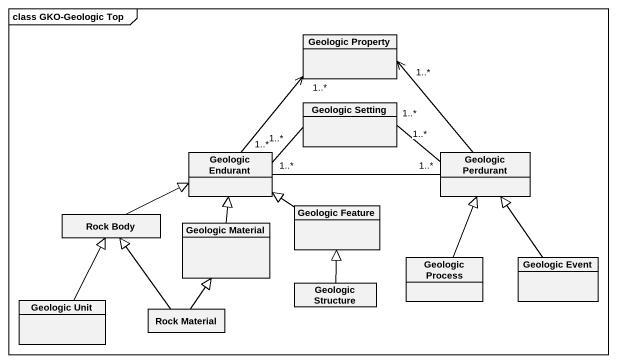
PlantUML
@startuml
mainframe class GKO-Geologic Top
hide circle
hide empty members
class "Geologic Property" as Geologic_Property
class "Geologic Setting" as Geologic_Setting
class "Geologic Endurant" as Geologic_Endurant
class "Geologic Perdurant" as Geologic_Perdurant
class "Rock Body" as Rock_Body
class "Geologic Material" as Geologic_Material
class "Geologic Feature" as Geologic_Feature
class "Geologic Process" as Geologic_Process
class "Geologic Event" as Geologic_Event
class "Geologic Unit" as Geologic_Unit
class "Geologic Structure" as Geologic_Structure
class "Rock Material" as Rock_Material
Geologic_Property "1..*" <-- Geologic_Endurant
Geologic_Property "1..*" <-- Geologic_Perdurant
Geologic_Endurant "1..*" -right- "1..*" Geologic_Setting
Geologic_Endurant "1..*" -right- "1..*" Geologic_Perdurant
Geologic_Perdurant "1..*" -left- "1..*" Geologic_Setting
Rock_Body -right-|> Geologic_Endurant
Geologic_Material -up-|> Geologic_Endurant
Geologic_Feature -left-|> Geologic_Endurant
Geologic_Process -up-|> Geologic_Perdurant
Geologic_Event -up-|> Geologic_Perdurant
Geologic_Unit -up-|> Rock_Body
Geologic_Structure -up-|> Geologic_Feature
Rock_Material -up-|> Rock_Body
Rock_Material -up-|> Geologic_Material
@enduml
